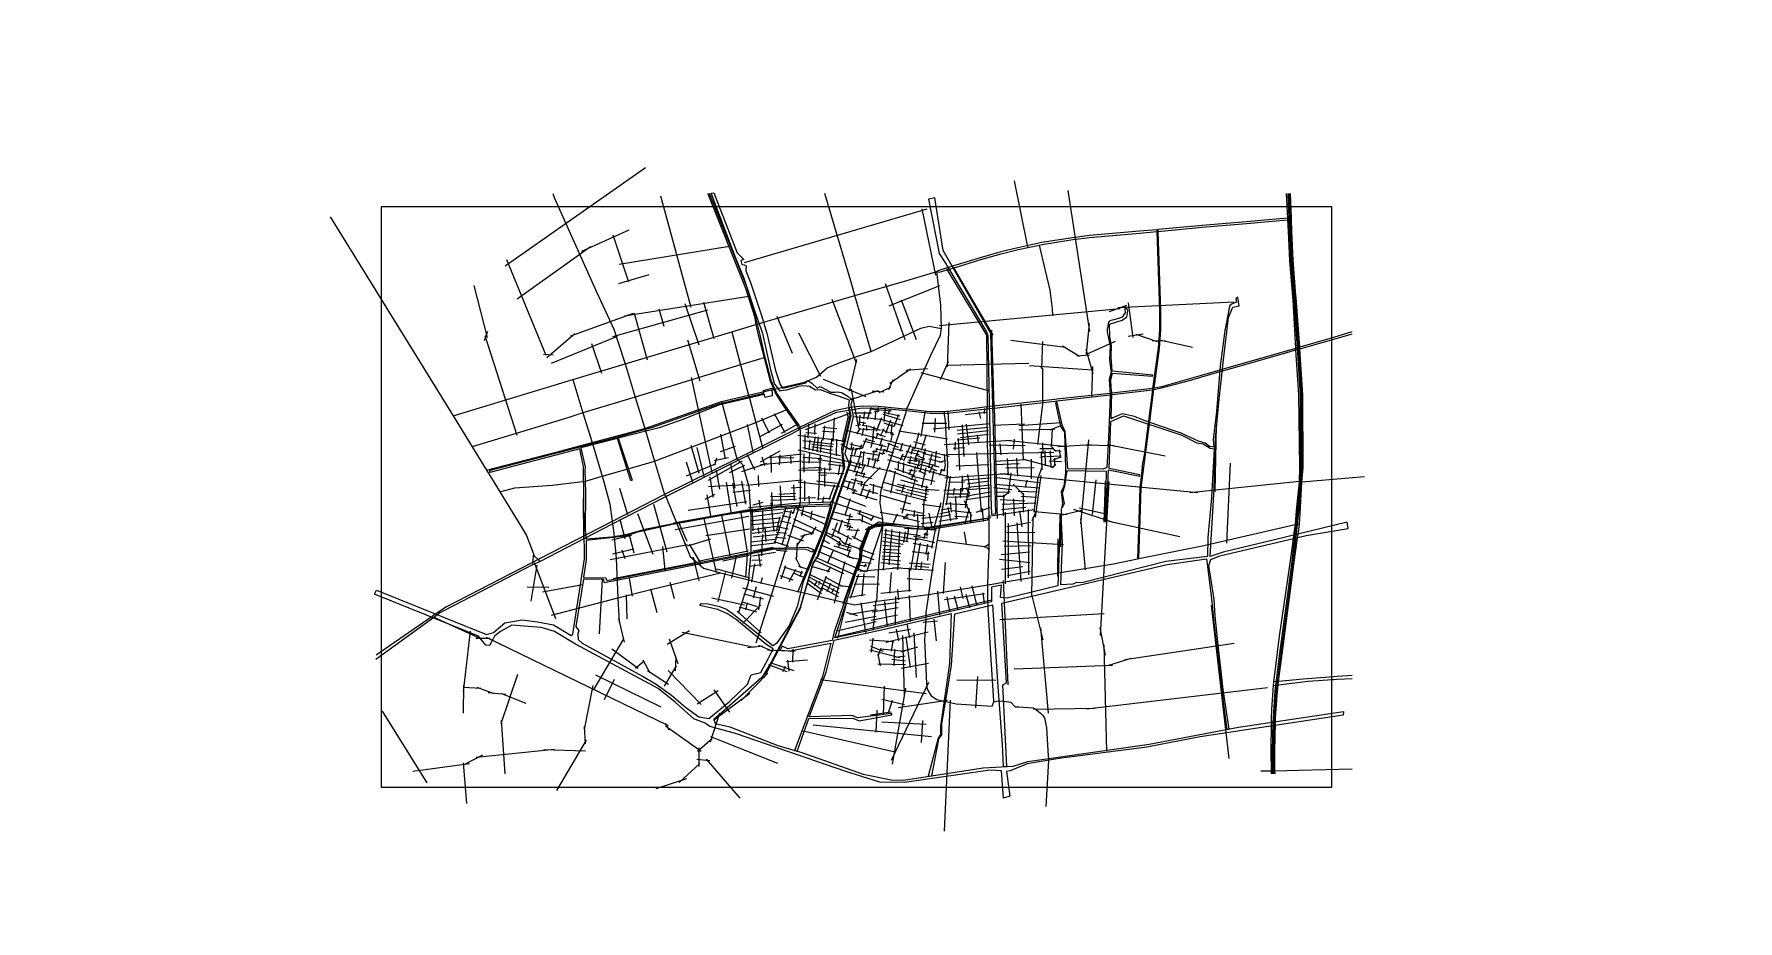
# Model space of a CAD drawing. Header units: metres. Extents: x 5481 to 18472, y -728 to 6037.
import ezdxf

# ---------------------------------------------------------------- set-up
doc = ezdxf.new("R2010")
doc.units = ezdxf.units.M
doc.header["$MEASUREMENT"] = 0
for name, color, linetype in [('图框', 6, 'Continuous'), ('水网', 141, 'Continuous'), ('路网', 2, 'Continuous')]:
    doc.layers.add(name, color=color, linetype=linetype)

msp = doc.modelspace()

# ---------------------------------------------------------------- linework, layer by layer
at = {"layer": '图框'}
msp.add_lwpolyline([(8126, 4720), (8126, 293), (15377, 293), (15377, 4720), (8126, 4720)], dxfattribs=at)
at = {"layer": '水网'}
for points in [[(10664, 4825), (10765, 4565), (10842, 4368), (10893, 4318), (10870, 4309), (10878, 4280), (10894, 4277), (10909, 4268), (10907, 4232), (10942, 4142), (11026, 3891), (11069, 3755), (11135, 3470), (11169, 3363), (11191, 3336), (11366, 3378), (11381, 3394), (11410, 3373), (11452, 3337), (11475, 3348), (11557, 3305), (11588, 3305), (11607, 3309), (11636, 3303), (11685, 3274), (11696, 3265), (11715, 3255), (11719, 3250), (11709, 3210), (11727, 3121), (11662, 2835), (11696, 2762), (11451, 2049), (11415, 1993), (11321, 1664), (11097, 1242), (11029, 1130), (10663, 808), (10674, 778), (10785, 753), (11152, 609), (11335, 557), (11802, 392), (12016, 348), (12109, 346), (12716, 441), (12947, 452), (13058, 488), (13982, 620), (14664, 750), (15464, 869), (15461, 842), (14373, 676), (13964, 598), (13296, 510), (13054, 470), (12923, 417), (12895, 412), (12921, 223), (12872, 209), (12856, 417), (12771, 422), (12118, 328), (11930, 331), (11671, 413), (10829, 701), (10634, 754), (10597, 780), (10512, 814), (10368, 942), (10240, 1044), (9608, 1382), (9448, 1479), (9348, 1510), (9123, 1529), (9038, 1481), (8990, 1443), (8980, 1424), (8954, 1374), (8926, 1375), (8869, 1443), (8076, 1764), (8091, 1795), (8929, 1456), (8984, 1473), (9070, 1546), (9203, 1570), (9318, 1554), (9441, 1530), (9577, 1449), (9588, 1459), (9678, 2035), (9670, 2735), (9642, 2873), (8956, 2692), (8957, 2711), (9879, 2950), (10199, 3039), (10709, 3220), (11046, 3299), (11042, 3317), (11106, 3337), (11109, 3277), (11055, 3266), (11048, 3287), (10700, 3206), (10426, 3096), (10248, 3034), (9934, 2955), (10042, 2635), (10031, 2629), (9929, 2952), (9649, 2881), (9682, 2734), (9679, 2707), (9684, 2540), (9683, 2255), (9690, 2186), (9887, 2201), (10005, 2222), (10151, 2264), (10418, 2317), (10787, 2384), (11155, 2436), (11551, 2453), (11541, 2437), (11148, 2425), (10752, 2369), (10335, 2294), (10074, 2235), (9988, 2207), (9690, 2175), (9689, 2030), (9670, 1891), (9841, 1889), (9845, 1874), (9850, 1869), (11114, 2115), (11376, 2123), (11423, 2106), (11427, 2102), (11412, 2084), (11382, 2101), (11362, 2105), (11125, 2107), (10337, 1951), (9829, 1850), (9822, 1876), (9671, 1880), (9611, 1519), (9634, 1485), (9626, 1463), (9628, 1419), (9659, 1390), (10120, 1138), (10224, 1079), (10340, 995), (10447, 902), (10550, 828), (10625, 816), (10781, 943), (10921, 1078), (10948, 1149), (11021, 1167), (11081, 1277), (11115, 1347), (11059, 1384), (10837, 1570), (10769, 1614), (10694, 1647), (10558, 1678), (10566, 1694), (10621, 1692), (10707, 1670), (10759, 1651), (10803, 1620), (11113, 1373), (11150, 1396), (11239, 1520), (11303, 1679), (11348, 1861), (11440, 2079), (11523, 2288), (11563, 2431), (11578, 2491), (11662, 2733), (11646, 2853), (11710, 3126), (11694, 3206), (11698, 3245), (11623, 3273), (11555, 3292), (11477, 3324), (11439, 3322), (11393, 3349), (11342, 3353), (11310, 3349), (11217, 3322), (11175, 3316), (11170, 3314), (11127, 3371), (11100, 3467), (11038, 3752), (10990, 3888), (10895, 4172), (10827, 4340), (10643, 4823), (10664, 4825)], [(12300, 4778), (12381, 4363), (12424, 4297), (12742, 3767), (12754, 3737), (12770, 2854), (12776, 2509), (12781, 2374), (12813, 2381), (12776, 3754), (12413, 4385), (12348, 4788), (12300, 4779)], [(12782, 1817), (12782, 1707), (11865, 1490), (11585, 1432), (11782, 2035), (11790, 2102), (11847, 2266), (11907, 2292), (11994, 2292), (12108, 2279), (12211, 2266), (12331, 2262), (12754, 2332), (12752, 2342), (12333, 2270), (12078, 2290), (11954, 2298), (11913, 2298), (11859, 2276), (11837, 2265), (11784, 2116), (11777, 2084), (11773, 2019), (11690, 1795), (11659, 1708), (11582, 1477), (11567, 1410), (11227, 1348), (11184, 1368), (11169, 1338), (11243, 1333), (11556, 1391), (11493, 1136), (11278, 573), (11278, 573), (11298, 567), (11389, 816), (11723, 819), (11771, 799), (12020, 843), (12020, 855), (11758, 820), (11719, 838), (11391, 828), (11519, 1170), (11580, 1413), (11988, 1502), (12474, 1618), (12460, 1236), (12393, 758), (12393, 694), (12373, 667), (12299, 375), (12327, 380), (12365, 576), (12380, 661), (12402, 691), (12402, 775), (12439, 999), (12477, 1222), (12500, 1614), (12789, 1682), (12830, 1057), (12861, 619), (12869, 449), (12897, 450), (12868, 1072), (12894, 1088), (12859, 1695), (14120, 1992), (14421, 2034), (14458, 1732), (14479, 1526), (14547, 944), (14576, 733), (14594, 736), (14546, 1037), (14507, 1401), (14486, 1598), (14478, 1724), (14439, 1983), (14453, 2028), (14521, 2057), (15181, 2213), (15500, 2265), (15493, 2315), (14938, 2179), (14548, 2086), (14448, 2052), (14478, 2568), (14488, 2952), (14513, 3227), (14549, 3551), (14587, 3874), (14622, 3953), (14670, 3964), (14660, 4029), (14644, 4018), (14648, 3992), (14615, 3980), (14596, 3965), (14590, 3932), (14561, 3775), (14525, 3503), (14496, 3158), (14472, 2944), (14476, 2885), (14443, 2891), (14409, 2917), (14359, 2932), (14226, 2992), (14158, 3016), (13945, 3090), (13871, 3120), (13802, 3134), (13776, 3141), (13707, 3109), (13694, 3101), (13699, 3304), (13692, 3339), (13691, 3402), (13700, 3441), (13703, 3450), (14007, 3427), (14010, 3435), (13702, 3465), (13693, 3576), (13695, 3662), (13683, 3727), (13681, 3825), (13778, 3856), (13813, 3881), (13821, 3926), (13811, 3948), (13797, 3940), (13799, 3910), (13790, 3898), (13776, 3877), (13757, 3870), (13714, 3858), (13683, 3849), (13673, 3839), (13668, 3809), (13664, 3789), (13663, 3767), (13686, 3657), (13680, 3550), (13692, 3458), (13677, 3401), (13686, 3287), (13681, 3144), (13671, 2906), (13661, 2730), (13633, 2717), (13364, 2721), (13342, 3008), (13321, 3047), (13280, 3234), (13268, 3222), (13307, 3043), (13338, 3000), (13344, 2722), (13344, 2693), (13332, 2587), (13312, 2549), (13321, 2457), (13314, 2417), (13326, 2436), (13337, 2457), (13322, 2535), (13340, 2590), (13359, 2707), (13655, 2703), (13647, 2322), (13656, 2316), (13674, 2713), (13913, 2664), (13913, 2676), (13678, 2723), (13690, 3083), (13787, 3124), (14233, 2977), (14346, 2920), (14396, 2912), (14449, 2878), (14478, 2874), (14458, 2503), (14430, 2197), (14427, 2052), (14111, 2014), (13480, 1854), (13425, 1852), (13400, 1840), (13309, 1837), (13323, 2153), (13312, 2376), (13301, 2370), (13297, 2107), (13286, 1829), (12901, 1735), (12850, 1740), (12856, 1833), (12782, 1817)]]:
    msp.add_lwpolyline(points, dxfattribs=at)
at = {"layer": '路网'}
for p, q in [((9072, 4270), (10143, 5020)), ((13059, 4414), (12957, 4918)), ((13530, 3768), (13366, 4843)), ((10490, 3952), (10260, 4801)), ((10897, 4294), (12290, 4705)), ((12250, 4705), (12354, 4198)), ((14806, 4613), (14784, 4611)), ((14785, 4597), (14809, 4599)), ((9163, 4018), (9723, 4418)), ((9658, 4380), (10019, 4544)), ((9893, 4506), (10012, 4146)), ((9941, 4281), (10784, 4419)), ((9385, 3584), (9085, 4316)), ((9939, 4134), (10170, 4203)), ((12753, 3728), (12440, 4246)), ((12489, 4258), (12791, 3740)), ((8938, 3722), (8837, 4120)), ((9983, 3887), (10930, 4037)), ((11969, 4134), (12119, 3707)), ((12000, 3963), (12388, 4118)), ((15077, 4034), (15078, 4010)), ((15103, 4026), (15102, 4044)), ((9574, 3736), (10050, 3907)), ((9894, 3730), (10619, 3934)), ((10055, 3908), (10156, 3552)), ((10243, 3941), (10282, 3810)), ((10553, 3664), (10446, 3979)), ((10584, 3993), (10664, 3714)), ((11752, 3528), (11567, 4012)), ((12092, 4009), (12207, 3708)), ((12382, 3815), (13761, 3944)), ((13681, 3922), (13812, 3970)), ((13743, 3952), (14628, 3995)), ((13822, 3986), (13858, 3722)), ((14058, 4004), (14059, 3983)), ((14069, 3986), (14069, 4005)), ((8914, 3700), (8940, 3771)), ((11012, 3829), (11043, 3839)), ((11145, 3886), (11260, 3602)), ((12445, 3500), (12458, 3836)), ((12780, 3778), (12798, 3193)), ((13525, 3830), (13503, 3598)), ((14062, 3819), (14063, 3803)), ((14073, 3802), (14073, 3818)), ((9165, 2976), (8920, 3736)), ((9390, 3571), (9603, 3752)), ((9425, 3526), (9929, 3733)), ((9730, 3678), (9808, 3450)), ((10463, 3704), (10557, 3392)), ((11308, 3758), (11478, 3427)), ((12751, 3188), (12746, 3756)), ((12928, 3702), (13346, 3648)), ((13169, 3692), (13162, 3488)), ((13323, 3658), (13451, 3580)), ((13506, 3596), (13727, 3694)), ((13824, 3733), (13937, 3751)), ((13882, 3749), (14043, 3691)), ((14007, 3696), (14108, 3699)), ((14075, 3702), (14313, 3648)), ((9439, 3589), (9366, 3593)), ((11698, 3313), (11753, 3554)), ((12391, 3402), (12454, 3540)), ((12443, 3511), (13065, 3527)), ((13071, 3508), (13548, 3476)), ((13431, 3583), (13528, 3590)), ((13499, 3633), (13554, 3449)), ((10491, 3418), (10649, 2693)), ((11497, 3404), (11823, 3272)), ((11997, 3325), (12032, 3402)), ((12006, 3373), (12164, 3484)), ((12131, 3474), (12294, 3487)), ((12242, 3456), (12765, 3315)), ((13156, 3499), (13173, 3476)), ((13169, 3487), (13169, 3232)), ((13552, 3501), (13543, 3272)), ((14521, 3462), (14535, 3466)), ((14537, 3478), (14522, 3473)), ((10932, 3272), (10935, 3259)), ((11149, 3334), (11179, 3341)), ((11705, 3249), (11919, 3318)), ((11711, 3328), (11766, 3031)), ((11870, 3316), (11959, 3308)), ((11924, 3302), (12013, 3344)), ((13263, 3250), (12797, 3199)), ((13278, 3252), (13263, 3250)), ((13683, 3296), (13278, 3252)), ((13280, 3240), (13685, 3285)), ((13699, 3298), (13683, 3296)), ((13685, 3285), (13700, 3287)), ((10727, 3217), (10730, 3206)), ((11124, 3144), (11206, 2998)), ((11362, 3021), (11695, 3142)), ((11689, 3126), (11643, 2926)), ((11678, 3152), (11687, 3107)), ((11722, 3190), (11700, 3187)), ((11704, 3171), (11725, 3174)), ((11730, 3148), (11866, 3148)), ((11737, 3121), (11936, 3100)), ((11775, 3050), (11780, 3129)), ((11807, 3102), (11816, 3156)), ((11836, 3099), (11865, 3190)), ((11854, 3178), (12019, 3164)), ((11886, 3156), (11924, 3162)), ((11895, 3095), (11901, 3170)), ((11913, 3153), (11920, 3189)), ((11953, 3137), (12084, 3096)), ((11958, 3154), (12083, 3125)), ((11971, 3187), (11960, 3083)), ((12003, 3170), (11993, 3134)), ((12039, 3044), (12074, 3134)), ((12273, 3156), (12243, 2967)), ((12458, 3019), (12451, 3157)), ((12580, 3134), (12739, 3152)), ((12684, 3155), (12697, 3105)), ((12728, 3182), (12725, 3142)), ((12797, 3199), (12761, 3195)), ((12762, 3180), (12800, 3184)), ((12800, 3184), (13264, 3238)), ((12800, 3193), (12825, 2343)), ((13004, 3215), (13023, 2786)), ((13133, 2906), (13176, 3234)), ((13264, 3238), (13280, 3240)), ((10142, 3014), (10146, 3001)), ((10918, 3058), (10961, 2849)), ((11017, 2967), (11188, 3062)), ((11027, 3110), (11085, 2995)), ((11179, 2994), (11301, 3062)), ((11364, 2999), (11447, 2992)), ((11383, 2955), (11388, 3061)), ((11435, 3063), (11432, 2983)), ((11492, 3009), (11585, 3002)), ((11496, 3038), (11601, 3028)), ((11498, 2940), (11511, 3048)), ((11574, 2932), (11583, 3111)), ((11662, 3019), (12458, 2818)), ((11746, 3052), (11784, 3058)), ((11755, 2988), (11781, 3032)), ((11770, 3079), (11822, 3070)), ((11770, 3026), (11896, 3019)), ((11806, 3030), (11792, 2973)), ((11795, 3054), (11833, 3048)), ((11806, 3078), (11803, 3048)), ((11827, 3055), (11827, 3014)), ((11839, 3049), (11931, 3015)), ((11875, 2953), (11886, 3043)), ((11914, 2992), (11900, 2949)), ((11902, 2989), (11969, 2967)), ((11905, 3009), (11945, 3113)), ((11926, 3102), (12105, 3050)), ((11961, 3026), (11931, 2971)), ((11941, 3021), (11996, 2997)), ((11959, 3072), (12032, 3045)), ((11974, 2994), (12013, 3094)), ((12004, 3001), (12037, 2983)), ((12022, 3064), (12012, 2982)), ((12012, 2923), (12028, 2997)), ((12073, 3010), (12446, 2949)), ((12195, 2873), (12228, 2999)), ((12253, 3070), (12439, 3068)), ((12335, 3027), (12763, 3066)), ((12350, 3105), (12346, 3001)), ((12520, 3016), (12755, 3038)), ((12521, 2988), (12759, 3013)), ((12556, 3056), (12570, 2815)), ((12587, 3062), (12606, 2904)), ((12792, 3053), (13032, 3065)), ((12988, 3050), (13312, 3074)), ((12991, 3018), (13261, 3023)), ((13229, 3017), (13316, 3055)), ((13244, 3027), (13237, 2887)), ((13977, 3084), (13975, 3068)), ((13985, 3064), (13987, 3081)), ((14485, 2546), (14496, 3057)), ((10487, 2900), (10548, 2687)), ((10533, 2883), (10588, 2661)), ((10714, 2984), (10749, 2797)), ((10715, 2854), (10829, 2894)), ((11305, 2977), (11673, 2931)), ((11306, 2866), (12037, 2699)), ((11341, 2884), (11630, 2823)), ((11343, 2938), (11576, 2909)), ((11358, 2983), (11358, 2867)), ((11396, 2941), (11389, 2864)), ((11410, 2909), (11570, 2890)), ((11410, 2892), (11568, 2863)), ((11419, 2857), (11438, 2966)), ((11459, 2966), (11450, 2850)), ((11476, 2846), (11487, 2942)), ((11550, 2834), (11566, 2954)), ((11598, 2819), (11602, 2947)), ((11633, 2911), (11700, 2872)), ((11683, 2879), (11760, 2868)), ((11701, 2911), (11805, 2887)), ((11701, 2768), (11729, 2886)), ((11710, 2864), (11718, 2921)), ((11736, 2826), (11753, 2881)), ((11745, 2877), (11791, 2878)), ((11774, 2868), (11792, 2906)), ((11795, 2877), (11831, 2957)), ((11801, 2935), (11978, 2891)), ((11819, 2946), (11892, 2930)), ((11864, 2884), (11884, 2971)), ((11884, 2861), (11874, 2785)), ((11907, 2878), (11896, 2849)), ((11898, 2874), (11948, 2864)), ((11946, 2957), (11928, 2893)), ((11948, 2906), (11931, 2860)), ((11946, 2830), (11970, 2873)), ((11949, 2867), (12034, 2844)), ((11980, 2848), (12003, 2920)), ((11987, 2916), (12070, 2885)), ((12028, 2879), (12105, 2860)), ((12103, 2917), (12082, 2853)), ((12162, 2905), (12111, 2779)), ((12184, 2880), (12166, 2830)), ((12171, 2869), (12280, 2842)), ((12185, 2928), (12275, 2903)), ((12203, 2813), (12227, 2866)), ((12275, 2876), (12234, 2695)), ((12246, 2862), (12284, 2982)), ((12419, 2907), (12930, 2939)), ((12488, 2878), (12575, 2883)), ((12504, 2925), (12500, 2863)), ((12519, 2941), (12693, 2957)), ((12526, 2955), (12536, 2710)), ((12545, 2961), (12757, 2984)), ((12672, 2980), (12680, 2918)), ((12763, 2903), (13038, 2899)), ((12854, 2827), (12847, 2911)), ((12889, 2940), (13354, 2891)), ((12953, 2947), (12947, 2871)), ((13150, 2877), (13257, 2876)), ((13170, 2920), (13172, 2835)), ((13234, 2895), (13275, 2852)), ((13256, 2864), (13312, 2855)), ((13290, 2891), (13542, 2906)), ((13298, 2866), (13307, 2805)), ((13461, 2300), (13522, 2941)), ((13480, 2904), (13717, 2898)), ((13665, 2906), (14106, 2819)), ((10452, 2774), (10502, 2619)), ((10455, 2667), (10676, 2759)), ((10622, 2633), (10881, 2783)), ((10665, 2785), (10776, 2807)), ((10685, 2803), (10668, 2746)), ((10782, 2693), (10899, 2748)), ((10790, 2762), (10824, 2572)), ((10877, 2700), (11071, 2764)), ((10919, 2830), (10974, 2714)), ((11019, 2775), (11170, 2857)), ((11019, 2755), (11336, 2781)), ((11030, 2812), (11051, 2746)), ((11089, 2807), (11336, 2836)), ((11098, 2826), (11102, 2694)), ((11156, 2805), (11273, 2808)), ((11167, 2828), (11162, 2751)), ((11248, 2817), (11252, 2762)), ((11335, 2725), (11483, 2733)), ((11338, 2775), (11482, 2772)), ((11343, 2810), (11486, 2800)), ((11351, 2834), (11351, 2695)), ((11392, 2840), (11389, 2764)), ((11711, 2784), (11457, 2050)), ((11460, 2793), (11655, 2765)), ((11461, 2481), (11476, 2825)), ((11535, 2759), (11662, 2740)), ((11547, 2707), (11557, 2843)), ((11624, 2755), (11612, 2676)), ((11695, 2755), (11793, 2728)), ((11703, 2824), (11792, 2812)), ((11752, 2754), (11730, 2692)), ((11759, 2754), (11789, 2855)), ((11768, 2724), (11779, 2768)), ((11779, 2850), (11928, 2826)), ((11814, 2754), (11784, 2677)), ((11798, 2742), (11809, 2854)), ((11810, 2608), (11932, 2730)), ((11832, 2803), (11924, 2784)), ((11848, 2804), (11835, 2738)), ((11873, 2854), (11912, 2852)), ((11900, 2799), (11879, 2722)), ((11912, 2776), (11932, 2850)), ((11921, 2839), (11967, 2837)), ((11987, 2792), (12454, 2663)), ((11994, 2829), (12105, 2794)), ((12072, 2779), (12067, 2709)), ((12088, 2788), (12107, 2834)), ((12093, 2821), (12268, 2789)), ((12111, 2768), (12106, 2689)), ((12131, 2856), (12229, 2830)), ((12137, 2774), (12235, 2745)), ((12149, 2790), (12212, 2780)), ((12166, 2818), (12152, 2760)), ((12199, 2740), (12190, 2701)), ((12205, 2810), (12194, 2775)), ((12194, 2797), (12236, 2774)), ((12203, 2827), (12269, 2798)), ((12214, 2721), (12235, 2788)), ((12234, 2756), (12318, 2733)), ((12244, 2777), (12380, 2737)), ((12280, 2729), (12246, 2577)), ((12257, 2840), (12392, 2806)), ((12303, 2796), (12406, 2772)), ((12304, 2729), (12329, 2837)), ((12308, 2690), (12339, 2756)), ((12316, 2729), (12362, 2707)), ((12349, 2738), (12361, 2856)), ((12385, 2772), (12433, 2786)), ((12428, 2751), (12418, 2703)), ((12419, 2833), (12427, 2741)), ((12435, 2831), (13257, 2848)), ((12511, 2743), (12764, 2753)), ((12666, 2846), (12702, 2390)), ((12802, 2779), (13046, 2792)), ((12806, 2753), (12994, 2761)), ((12890, 2728), (13106, 2730)), ((12901, 2800), (12909, 2672)), ((12972, 2801), (12978, 2664)), ((13026, 2794), (13257, 2734)), ((13082, 2794), (13084, 2644)), ((13168, 2739), (13130, 2635)), ((13149, 2810), (13195, 2820)), ((13160, 2854), (13165, 2712)), ((13187, 2857), (13189, 2743)), ((13201, 2815), (13312, 2821)), ((13221, 2781), (13314, 2777)), ((13228, 2857), (13234, 2731)), ((13242, 2731), (13271, 2755)), ((13254, 2790), (13309, 2812)), ((13263, 2745), (13263, 2801)), ((14575, 2153), (14604, 2764)), ((10622, 2587), (10897, 2602)), ((10632, 2660), (10655, 2504)), ((10681, 2710), (10707, 2565)), ((10798, 2374), (10761, 2619)), ((10805, 2611), (10838, 2433)), ((10907, 2451), (10877, 2627)), ((10911, 2596), (11338, 2637)), ((11008, 2585), (11003, 2671)), ((11307, 2622), (11622, 2585)), ((11310, 2710), (11488, 2713)), ((11355, 2629), (11354, 2477)), ((11447, 2629), (11606, 2611)), ((11458, 2692), (11654, 2685)), ((11461, 2722), (11561, 2718)), ((11463, 2672), (11523, 2674)), ((11508, 2728), (11507, 2585)), ((11544, 2487), (11587, 2602)), ((11647, 2635), (11732, 2611)), ((11678, 2718), (11818, 2680)), ((11682, 2563), (11702, 2630)), ((11712, 2643), (11798, 2618)), ((11720, 2556), (11748, 2651)), ((11759, 2706), (11743, 2661)), ((11744, 2677), (11872, 2647)), ((11758, 2611), (11839, 2593)), ((11782, 2516), (11817, 2620)), ((11790, 2627), (11787, 2589)), ((11811, 2691), (11801, 2654)), ((11851, 2604), (11952, 2577)), ((11878, 2530), (11884, 2603)), ((11949, 2621), (12122, 2571)), ((11997, 2711), (12216, 2627)), ((12047, 2703), (12010, 2534)), ((12042, 2723), (12195, 2669)), ((12064, 2603), (12303, 2551)), ((12088, 2636), (12296, 2578)), ((12112, 2602), (12096, 2538)), ((12170, 2719), (12150, 2674)), ((12150, 2712), (12212, 2702)), ((12166, 2668), (12349, 2626)), ((12169, 2516), (12201, 2647)), ((12171, 2638), (12195, 2698)), ((12225, 2707), (12281, 2681)), ((12322, 2598), (12343, 2707)), ((12402, 2717), (12385, 2670)), ((12392, 2710), (12427, 2710)), ((12425, 2652), (12904, 2684)), ((12437, 2445), (12468, 2665)), ((12452, 2620), (12575, 2622)), ((12552, 2633), (12767, 2652)), ((12560, 2547), (12560, 2667)), ((12598, 2678), (12612, 2574)), ((12599, 2607), (12763, 2628)), ((12801, 2658), (13143, 2616)), ((12809, 2603), (13141, 2577)), ((12846, 2685), (14353, 2540)), ((12928, 2690), (12908, 2529)), ((12946, 2603), (13029, 2521)), ((13039, 2578), (13052, 2634)), ((13135, 2655), (13104, 2390)), ((13158, 2669), (13113, 2351)), ((13577, 2637), (13548, 2372)), ((13613, 1449), (13677, 2625)), ((13640, 2313), (13651, 2623)), ((14294, 2541), (15129, 2626)), ((9672, 2190), (9670, 2495)), ((10009, 2371), (9947, 2571)), ((10597, 2489), (10675, 2527)), ((10644, 2349), (10613, 2522)), ((10809, 2543), (10944, 2559)), ((11020, 2423), (11009, 2481)), ((11095, 2512), (11284, 2510)), ((11098, 2481), (11293, 2489)), ((11112, 2436), (11106, 2539)), ((11158, 2528), (11288, 2536)), ((11178, 2436), (11172, 2590)), ((11253, 2577), (11333, 2581)), ((11278, 2480), (11273, 2598)), ((11313, 2497), (11439, 2503)), ((11394, 2456), (11391, 2511)), ((11453, 2493), (11556, 2496)), ((11496, 2462), (11503, 2508)), ((11553, 2472), (11550, 2408)), ((11608, 2517), (11821, 2436)), ((11633, 2595), (11753, 2550)), ((11704, 2491), (11662, 2366)), ((11717, 2542), (11907, 2483)), ((11738, 2562), (11724, 2528)), ((11790, 2569), (11911, 2532)), ((11825, 2493), (11855, 2565)), ((11928, 2522), (12163, 2453)), ((11957, 2562), (12286, 2480)), ((12051, 2564), (12290, 2501)), ((12136, 2524), (12097, 2380)), ((12139, 2562), (12298, 2527)), ((12260, 2272), (12268, 2489)), ((12285, 2591), (12272, 2477)), ((12275, 2566), (12381, 2557)), ((12418, 2559), (12568, 2563)), ((12438, 2531), (12614, 2529)), ((12439, 2504), (12612, 2509)), ((12497, 2572), (12489, 2521)), ((12506, 2513), (12511, 2336)), ((12541, 2570), (12598, 2574)), ((12545, 2565), (12542, 2499)), ((12630, 2358), (12574, 2476)), ((12583, 2424), (12609, 2573)), ((12584, 2487), (12778, 2514)), ((12615, 2535), (12588, 2577)), ((12591, 2516), (12776, 2544)), ((12600, 2582), (12774, 2598)), ((12601, 2563), (12769, 2576)), ((12799, 2578), (12935, 2563)), ((12805, 2545), (12924, 2543)), ((12811, 2512), (12883, 2512)), ((12846, 2488), (13036, 2476)), ((12866, 2507), (12918, 2549)), ((12873, 2522), (12871, 2363)), ((12955, 2363), (12950, 2493)), ((12983, 2551), (13132, 2544)), ((13006, 2512), (13123, 2504)), ((13021, 2536), (13023, 2391)), ((10082, 2380), (10198, 2069)), ((10309, 2084), (10207, 2448)), ((10355, 2310), (10961, 2415)), ((10370, 2257), (10931, 2360)), ((10916, 2468), (10468, 2402)), ((10685, 1929), (10589, 2342)), ((10721, 2366), (10788, 2050)), ((10869, 2388), (10919, 2086)), ((10929, 2425), (11341, 2464)), ((10950, 2392), (11336, 2428)), ((10951, 2327), (11172, 2348)), ((10952, 2357), (11189, 2387)), ((10957, 2401), (10960, 2249)), ((10964, 2445), (11041, 2467)), ((11035, 2404), (11036, 2247)), ((11097, 2462), (11122, 2242)), ((11212, 2424), (11126, 2154)), ((11167, 2354), (11138, 2246)), ((11253, 2402), (11183, 2138)), ((11184, 2364), (11251, 2350)), ((11196, 2400), (11276, 2388)), ((11289, 2435), (11263, 2376)), ((11272, 2340), (11493, 2234)), ((11294, 2415), (11510, 2348)), ((11325, 2385), (11522, 2294)), ((11348, 2432), (11332, 2363)), ((11402, 2332), (11414, 2400)), ((11555, 2445), (11492, 2230)), ((11551, 2348), (11704, 2302)), ((11568, 2396), (11720, 2355)), ((11574, 2464), (11599, 2456)), ((11599, 2456), (11951, 2337)), ((11704, 2378), (11680, 2273)), ((11758, 2384), (11868, 2331)), ((11780, 2405), (11771, 2369)), ((11798, 2370), (11792, 2314)), ((11861, 2327), (11885, 2363)), ((11933, 2389), (12146, 2352)), ((12026, 2292), (12063, 2378)), ((12085, 2418), (12256, 2382)), ((12108, 2349), (12232, 2320)), ((12113, 2337), (12147, 2377)), ((12127, 2373), (12275, 2364)), ((12190, 2402), (12188, 2355)), ((12215, 2374), (12222, 2269)), ((12249, 2345), (12377, 2357)), ((12252, 2451), (12398, 2431)), ((12268, 2271), (12776, 2349)), ((12304, 2383), (12325, 2270)), ((12347, 2278), (12396, 2465)), ((12379, 2321), (12525, 2345)), ((12383, 2355), (12470, 2373)), ((12386, 2379), (12463, 2394)), ((12397, 2407), (12477, 2424)), ((12428, 2456), (12597, 2449)), ((12449, 2427), (12467, 2324)), ((12466, 2466), (12473, 2391)), ((12482, 2403), (12612, 2388)), ((12500, 2360), (12605, 2354)), ((12581, 2307), (12613, 2420)), ((12623, 2313), (12623, 2390)), ((12665, 2390), (12771, 2426)), ((12710, 2417), (12718, 2320)), ((12752, 2359), (13109, 2410)), ((12762, 2333), (12762, 2342)), ((12856, 2410), (13042, 2429)), ((12861, 2451), (13119, 2462)), ((12885, 2391), (12886, 1844)), ((12995, 2400), (13013, 2278)), ((13065, 1912), (13062, 2411)), ((13095, 2352), (13086, 1749)), ((13125, 2406), (13089, 2324)), ((13112, 2396), (13359, 2373)), ((13311, 2412), (13306, 2125)), ((13322, 2369), (13467, 2406)), ((13405, 2412), (13705, 2313)), ((13448, 2424), (13665, 2376)), ((13497, 1949), (13462, 2341)), ((9886, 2179), (10035, 2214)), ((9946, 2337), (9984, 2188)), ((10018, 2217), (10053, 2080)), ((10397, 2308), (10459, 2169)), ((10603, 2211), (10935, 2263)), ((10954, 2296), (11165, 2315)), ((10956, 2230), (11168, 2257)), ((10957, 2257), (11163, 2285)), ((10964, 2202), (11162, 2223)), ((11002, 2270), (11003, 2227)), ((11035, 2219), (11027, 2057)), ((11052, 2277), (11060, 2167)), ((11142, 2237), (11218, 2229)), ((11155, 2277), (11230, 2264)), ((11172, 2325), (11251, 2307)), ((11226, 2215), (11347, 2171)), ((11261, 2292), (11420, 2227)), ((11358, 2222), (11293, 2133)), ((11510, 2283), (11301, 1777)), ((11327, 2208), (11427, 2234)), ((11442, 2278), (11403, 2217)), ((11510, 2225), (11632, 2151)), ((11514, 2237), (11633, 2188)), ((11565, 2264), (11713, 2185)), ((11566, 2203), (11607, 2312)), ((11642, 2329), (11608, 2224)), ((11657, 2293), (11720, 2272)), ((11668, 2141), (11691, 2215)), ((11677, 2338), (11785, 2332)), ((11677, 2259), (11775, 2250)), ((11704, 2289), (11690, 2250)), ((11761, 2263), (11731, 2184)), ((11767, 2336), (11884, 2286)), ((11844, 2281), (11773, 2100)), ((11789, 2088), (11855, 2269)), ((11820, 2258), (11928, 2319)), ((11830, 1934), (11955, 2302)), ((11843, 2254), (11903, 2287)), ((11874, 2275), (11965, 2289)), ((11913, 2317), (12310, 2271)), ((11951, 2296), (11951, 2308)), ((11975, 2263), (11954, 1947)), ((11963, 2226), (12224, 2178)), ((11964, 2254), (12237, 2211)), ((12022, 2258), (11999, 1989)), ((12080, 2243), (12064, 1950)), ((12123, 2240), (12109, 2159)), ((12118, 2268), (12361, 2256)), ((12149, 2270), (12132, 2163)), ((12165, 1944), (12224, 2295)), ((12244, 2303), (12335, 2314)), ((12277, 2232), (12264, 2187)), ((12265, 2223), (12297, 2223)), ((12290, 2267), (12287, 2207)), ((12355, 2268), (12324, 2115)), ((12387, 2285), (12385, 2275)), ((12589, 2145), (12574, 2240)), ((12896, 2238), (13112, 2235)), ((12898, 2280), (13079, 2314)), ((12909, 2304), (12909, 1890)), ((13008, 1862), (12976, 2310)), ((13675, 2321), (14218, 2205)), ((15086, 2232), (15080, 2186)), ((15115, 2193), (15121, 2236)), ((9873, 2030), (10463, 2143)), ((9892, 2073), (10054, 2111)), ((9963, 2103), (9984, 2036)), ((10273, 2128), (10291, 1947)), ((10466, 2133), (10642, 2186)), ((10476, 2147), (10568, 1993)), ((10541, 2016), (10926, 2096)), ((10948, 2165), (11128, 2183)), ((10954, 2135), (11133, 2157)), ((10959, 2056), (11134, 2084)), ((10960, 2095), (11116, 2123)), ((11121, 2166), (11232, 2131)), ((11131, 2200), (11212, 2193)), ((11141, 2099), (11223, 2092)), ((11299, 2156), (11291, 2024)), ((11459, 2092), (11818, 1934)), ((11478, 2140), (11731, 2037)), ((11491, 2182), (11546, 2152)), ((11531, 2001), (11579, 2105)), ((11579, 2133), (11709, 2092)), ((11598, 2150), (11711, 2117)), ((11608, 2202), (11660, 2147)), ((11622, 2169), (11614, 2123)), ((11640, 2161), (11884, 2071)), ((11700, 2154), (11679, 2096)), ((11701, 2105), (11684, 2044)), ((11716, 2207), (11811, 2156)), ((11779, 2133), (11771, 2021)), ((11791, 2103), (11788, 2023)), ((11943, 2171), (12107, 2146)), ((11949, 2087), (12089, 2074)), ((11953, 2139), (12088, 2128)), ((11954, 2109), (12074, 2104)), ((11956, 2199), (12146, 2166)), ((12175, 2089), (12308, 2074)), ((12184, 2153), (12335, 2126)), ((12188, 2206), (12293, 2195)), ((12198, 2194), (12348, 2159)), ((12238, 2155), (12202, 1949)), ((12292, 2146), (12279, 2066)), ((12298, 2088), (12292, 2022)), ((12855, 2066), (13070, 2087)), ((12866, 2171), (13330, 2143)), ((12877, 2130), (13083, 2135)), ((13287, 2186), (13283, 1901)), ((9313, 1985), (9267, 1710)), ((9294, 2007), (9457, 1579)), ((9895, 1883), (10524, 2007)), ((10507, 2046), (10550, 1866)), ((10685, 1957), (10939, 1889)), ((10732, 2019), (10933, 2061)), ((10802, 1886), (10836, 2054)), ((10919, 2065), (10904, 1892)), ((10932, 1978), (11031, 1991)), ((10974, 1996), (10952, 1856)), ((10953, 2024), (11030, 2027)), ((11003, 2073), (11018, 1976)), ((11209, 1980), (11175, 1880)), ((11197, 1973), (11338, 1928)), ((11238, 1860), (11289, 1956)), ((11287, 2045), (11325, 1967)), ((11309, 1979), (11387, 1953)), ((11316, 1638), (11427, 2014)), ((11406, 1979), (11546, 1938)), ((11416, 1985), (11468, 2074)), ((11428, 2026), (11652, 1923)), ((11439, 2046), (11739, 1911)), ((11530, 1933), (11556, 1974)), ((11583, 1697), (11666, 2013)), ((11777, 2049), (11646, 1688)), ((11695, 2046), (11780, 2032)), ((11764, 1944), (11792, 2050)), ((11767, 1987), (11831, 1980)), ((11768, 2012), (11863, 2002)), ((11778, 1941), (12088, 1968)), ((11784, 2065), (11884, 2029)), ((11813, 1972), (11822, 1997)), ((11937, 2005), (12083, 1992)), ((11946, 2056), (12082, 2051)), ((11947, 2034), (12086, 2019)), ((12029, 1969), (12339, 1948)), ((12154, 2004), (12313, 1993)), ((12156, 1785), (12155, 1966)), ((12194, 1980), (12303, 1970)), ((12241, 1949), (12249, 2012)), ((12415, 1769), (12429, 2007)), ((12841, 2031), (13074, 2006)), ((12856, 1956), (13020, 1975)), ((9241, 1820), (9405, 1817)), ((9358, 1783), (9661, 1838)), ((9813, 1880), (9790, 1461)), ((10044, 1750), (10021, 1883)), ((10329, 1856), (10360, 1731)), ((10749, 1930), (10695, 1707)), ((10986, 1821), (10963, 1733)), ((11023, 1845), (11035, 1891)), ((11167, 1906), (11265, 1874)), ((11268, 1927), (11361, 1890)), ((11334, 1940), (11319, 1896)), ((11373, 1852), (11484, 1769)), ((11381, 1876), (11492, 1795)), ((11387, 1898), (11617, 1775)), ((11395, 1915), (11620, 1807)), ((11447, 1858), (11429, 1827)), ((11453, 1721), (11522, 1902)), ((11469, 1864), (11462, 1834)), ((11509, 1897), (11643, 1825)), ((11553, 1846), (11525, 1783)), ((11626, 1830), (11708, 1821)), ((11705, 1733), (11769, 1917)), ((11927, 1840), (11733, 1838)), ((11748, 1901), (11890, 1897)), ((11794, 1752), (11809, 1923)), ((12006, 1771), (12018, 1930)), ((12139, 1885), (12254, 1876)), ((12542, 1821), (12563, 1731)), ((12631, 1827), (12667, 1683)), ((12772, 1839), (12838, 1850)), ((12838, 1850), (13293, 1927)), ((12871, 1870), (12906, 1074)), ((12902, 1908), (13075, 1941)), ((13293, 1927), (13308, 1929)), ((9995, 1759), (10000, 1577)), ((10181, 1806), (10230, 1625)), ((10648, 1737), (10897, 1682)), ((10879, 1707), (10994, 1670)), ((10882, 1813), (11119, 1750)), ((10892, 1767), (11043, 1730)), ((10907, 1644), (10921, 1699)), ((11019, 1745), (11003, 1646)), ((11327, 1780), (11351, 1774)), ((11483, 1818), (11612, 1747)), ((11565, 1779), (11581, 1810)), ((11599, 1442), (12780, 1721)), ((11678, 1713), (11607, 1430)), ((11699, 1742), (11818, 1761)), ((11785, 1698), (11819, 1473)), ((11898, 1716), (11877, 1489)), ((11879, 1677), (12071, 1703)), ((11937, 1772), (12167, 1796)), ((11965, 1708), (11986, 1517)), ((12050, 1746), (12047, 1532)), ((12075, 1722), (12067, 1800)), ((12152, 1755), (12161, 1556)), ((12368, 1787), (12384, 1604)), ((12423, 1724), (12728, 1770)), ((12440, 1744), (12460, 1635)), ((12497, 1753), (12523, 1647)), ((12584, 1765), (12613, 1660)), ((12715, 1774), (12726, 1694)), ((12755, 1652), (12753, 1722)), ((13084, 1771), (13171, 1417)), ((8537, 1610), (8516, 1595)), ((8523, 1591), (8890, 1423)), ((8528, 1588), (8550, 1605)), ((9937, 1579), (9979, 1398)), ((10841, 1636), (11024, 1469)), ((10857, 1668), (10990, 1629)), ((10885, 1543), (11022, 1684)), ((11047, 1128), (11329, 1669)), ((11664, 1552), (11902, 1598)), ((11675, 1628), (11757, 1603)), ((11700, 1612), (11908, 1648)), ((11862, 1567), (12063, 1607)), ((11871, 1629), (12068, 1662)), ((12260, 1551), (12368, 1562)), ((12280, 1595), (12279, 1576)), ((12340, 1574), (12358, 1408)), ((12845, 1572), (13640, 1616)), ((14592, 511), (14458, 1680)), ((8805, 1483), (8753, 1020)), ((8849, 1430), (8958, 1429)), ((10317, 760), (8930, 1433)), ((10309, 1382), (10477, 1487)), ((10422, 1475), (10970, 1360)), ((11602, 1485), (11902, 1556)), ((11978, 1399), (12297, 1477)), ((11998, 1470), (12164, 1498)), ((12055, 1498), (12072, 1408)), ((12102, 1450), (12115, 999)), ((12164, 1205), (12131, 1440)), ((12135, 1535), (12156, 1432)), ((12189, 1470), (12206, 1129)), ((13154, 1509), (13212, 858)), ((13608, 1510), (13647, 1300)), ((9745, 1032), (9977, 1425)), ((9887, 1347), (10086, 1201)), ((10324, 1424), (10388, 1235)), ((10921, 1359), (11038, 1370)), ((11003, 1375), (11113, 1331)), ((11072, 1340), (11284, 1331)), ((11265, 1345), (11264, 1245)), ((11850, 1417), (12035, 1404)), ((11853, 1340), (12081, 1281)), ((11859, 1368), (11954, 1329)), ((11876, 1429), (11863, 1323)), ((11938, 1351), (11915, 1291)), ((11915, 1308), (11932, 1219)), ((11932, 1347), (12119, 1330)), ((12018, 1331), (12031, 1409)), ((12040, 1345), (12035, 1221)), ((12092, 1327), (12219, 1363)), ((13659, 568), (13641, 1378)), ((13798, 1267), (14631, 1392)), ((10066, 1199), (10132, 1257)), ((10123, 1263), (10176, 1164)), ((10157, 1183), (10318, 1077)), ((10287, 1064), (10380, 1219)), ((10316, 1183), (10566, 924)), ((10372, 1180), (10377, 1285)), ((11081, 1227), (11219, 1175)), ((11097, 1242), (11274, 1182)), ((11192, 1174), (11210, 1216)), ((11217, 1251), (11379, 1263)), ((11225, 1262), (11235, 1176)), ((11914, 1232), (12124, 1228)), ((12020, 1268), (12125, 1257)), ((12051, 1285), (12122, 1294)), ((12091, 1201), (12301, 1238)), ((12954, 1196), (13703, 1224)), ((13667, 1220), (13847, 1276)), ((8754, 1073), (8753, 858)), ((8755, 1056), (8886, 1048)), ((8857, 1054), (8986, 1007)), ((9167, 1152), (9039, 776)), ((9742, 1067), (9674, 731)), ((9762, 1148), (10259, 905)), ((9831, 961), (9907, 1116)), ((10872, 954), (11075, 1163)), ((11477, 1113), (12283, 1006)), ((11962, 1064), (11956, 845)), ((12300, 1091), (12016, 497)), ((12126, 1047), (12023, 468)), ((12517, 1111), (12814, 1108)), ((12675, 1137), (12660, 897)), ((13507, 890), (14885, 1052)), ((15417, 1137), (15391, 1135)), ((15392, 1114), (15416, 1116)), ((8943, 1014), (9077, 1001)), ((9044, 1007), (9230, 934)), ((10537, 928), (10697, 1029)), ((10660, 803), (10938, 1009)), ((10663, 1034), (10782, 865)), ((11944, 963), (12118, 922)), ((11993, 853), (12025, 956)), ((12068, 900), (12445, 956)), ((12466, 957), (12420, -44)), ((12831, 950), (12872, 949)), ((8135, 872), (8475, 325)), ((9043, 804), (9070, 393)), ((10637, 639), (10709, 859)), ((11858, 844), (12016, 868)), ((11907, 879), (11899, 712)), ((11945, 792), (12282, 774)), ((12246, 632), (12258, 801)), ((13100, 888), (13572, 895)), ((14914, 816), (14914, 779)), ((14946, 785), (14947, 820)), ((9689, 652), (9464, 266)), ((9676, 756), (9683, 624)), ((10568, 564), (10295, 757)), ((10324, 728), (10296, 778)), ((10538, 567), (10651, 664)), ((10638, 679), (11149, 476)), ((11331, 724), (12045, 563)), ((11422, 767), (12324, 678)), ((8761, 465), (8902, 540)), ((8851, 522), (9448, 583)), ((9367, 580), (9684, 570)), ((10550, 593), (10548, 450)), ((13214, 528), (13215, 510)), ((8368, 415), (8801, 473)), ((8752, 477), (8779, 169)), ((10399, 327), (10556, 473)), ((10534, 506), (10632, 496)), ((10605, 505), (10861, 209)), ((14912, 417), (14913, 395)), ((14943, 395), (14942, 418)), ((10224, 281), (10458, 358))]:
    msp.add_line(p, q, dxfattribs=at)
for points in [[(9435, 4822), (9446, 4791), (9766, 4076), (9902, 3787), (9981, 3544), (9988, 3521), (10065, 3268), (10137, 3029), (10142, 3014)], [(10617, 4822), (10618, 4818), (10904, 4100), (10973, 3883), (10985, 3821), (11002, 3744), (11047, 3568), (11094, 3392), (11120, 3327), (11133, 3295), (11192, 3203), (11214, 3172), (11295, 3058), (11303, 3040), (11307, 3031), (11320, 3024)], [(11320, 3024), (11323, 3039), (11317, 3049), (11307, 3064), (11227, 3177), (11204, 3210), (11144, 3299), (11130, 3330), (11101, 3395), (11056, 3570), (11016, 3744), (10997, 3824), (10981, 3886), (10917, 4105), (10631, 4822)], [(11862, 3617), (11740, 4043), (11716, 4126), (11509, 4822)], [(15028, 4822), (15039, 4633), (15039, 4619), (15043, 4531), (15053, 4309), (15077, 4034)], [(15041, 4822), (15048, 4634), (15049, 4620), (15052, 4533), (15062, 4311), (15084, 4043), (15115, 3602)], [(15127, 3602), (15096, 4044), (15074, 4312), (15064, 4533), (15061, 4621), (15060, 4635), (15053, 4822)], [(15102, 4044), (15080, 4313), (15071, 4534), (15068, 4622), (15067, 4635), (15060, 4822)], [(7739, 4642), (8677, 3126), (8822, 2889), (8931, 2710), (8981, 2629), (9033, 2544), (9197, 2275), (9236, 2211), (9289, 2072), (9294, 2057), (9324, 2029), (9338, 2015)], [(14784, 4611), (14386, 4577), (14052, 4546), (14042, 4545), (13910, 4533), (13527, 4500), (13399, 4483), (13164, 4446), (12982, 4407), (12851, 4376), (12695, 4330), (12484, 4266), (12378, 4234), (12365, 4225)], [(12365, 4225), (12382, 4220), (12488, 4252), (12699, 4317), (12854, 4362), (12985, 4394), (13143, 4428), (13166, 4433), (13401, 4469), (13528, 4486), (13912, 4519), (14042, 4531), (14052, 4532), (14387, 4563), (14785, 4597)], [(15067, 4635), (15039, 4633), (14806, 4613)], [(14809, 4599), (15039, 4619), (15068, 4622)], [(13143, 4428), (13188, 4244), (13225, 4084), (13243, 3940), (13247, 3887)], [(14042, 4545), (14042, 4531), (14058, 4004)], [(14069, 4005), (14052, 4532), (14052, 4546)], [(11043, 3839), (11131, 3865), (11740, 4043), (12134, 4158), (12365, 4225)], [(11951, 2308), (11951, 2337), (11932, 2459), (11937, 2549), (11952, 2604), (12036, 2870), (12091, 3037), (12129, 3153), (12133, 3165), (12135, 3175), (12139, 3184), (12318, 3587), (12393, 3740), (12399, 3792), (12394, 3969), (12365, 4225)], [(14059, 3983), (14061, 3933), (14062, 3819)], [(14073, 3818), (14071, 3933), (14069, 3986)], [(15078, 4010), (15100, 3639), (15100, 3628), (15122, 3285), (15128, 2730), (15127, 2619), (15104, 2403), (15095, 2297), (15086, 2232)], [(15132, 3637), (15131, 3649), (15103, 4026)], [(8677, 3126), (9589, 3401), (9988, 3521), (10801, 3766), (10985, 3821), (10997, 3824), (11012, 3829)], [(11179, 3341), (11355, 3382), (11446, 3420), (11529, 3490), (11632, 3535), (11862, 3617), (12243, 3793), (12306, 3810), (12399, 3792)], [(14063, 3803), (14063, 3783), (14052, 3640), (14009, 3334), (14008, 3324), (13977, 3084)], [(13987, 3081), (14018, 3325), (14020, 3335), (14063, 3639), (14073, 3783), (14073, 3802)], [(10801, 3766), (10868, 3513), (10929, 3283), (10932, 3272)], [(14535, 3466), (15024, 3605), (15100, 3628), (15132, 3637), (15392, 3711), (15524, 3749), (15532, 3751)], [(15532, 3765), (15520, 3763), (15463, 3745), (15388, 3722), (15263, 3686), (15131, 3649), (15100, 3639), (15020, 3617), (14537, 3478)], [(11056, 3570), (11047, 3568), (10868, 3513), (10065, 3268), (9666, 3147), (9550, 3111), (8822, 2889)], [(15115, 3602), (15135, 3282), (15137, 2730), (15132, 2622), (15111, 2391), (15068, 1994), (14977, 1311), (14941, 1026), (14928, 821), (14927, 785), (14921, 566), (14922, 417), (14924, 395)], [(14936, 395), (14934, 418), (14933, 566), (14939, 785), (14940, 820), (14953, 1024), (14989, 1309), (15080, 1992), (15123, 2390), (15144, 2621), (15149, 2730), (15147, 3282), (15127, 3602)], [(15121, 2236), (15130, 2302), (15135, 2380), (15147, 2622), (15157, 2731), (15155, 3283), (15132, 3637)], [(9589, 3401), (9666, 3147), (9735, 2921), (9813, 2664), (9826, 2622), (9871, 2450), (9888, 2319), (9891, 2300), (9900, 2231), (9919, 2037), (9932, 1736), (9941, 1550)], [(14522, 3473), (14290, 3406), (14076, 3347), (14020, 3335), (14009, 3334), (13699, 3298)], [(13700, 3287), (14008, 3324), (14018, 3325), (14078, 3338), (14291, 3395), (14521, 3462)], [(8931, 2710), (9461, 2848), (9735, 2921), (10137, 3029), (10722, 3234), (10929, 3283), (11093, 3321), (11120, 3327), (11130, 3330), (11149, 3334)], [(10935, 3259), (10984, 3075), (11032, 2894), (11036, 2879)], [(11700, 3187), (11690, 3186), (11583, 3162), (11323, 3039), (11313, 3034), (11307, 3031), (11032, 2894), (10838, 2798), (10288, 2524), (9888, 2319), (9324, 2029), (9281, 2005), (8626, 1668), (8558, 1626), (8537, 1610)], [(8550, 1605), (8572, 1621), (8608, 1641), (9283, 1990), (9338, 2015), (9891, 2300), (10297, 2510), (10849, 2786), (11036, 2879), (11266, 2994), (11320, 3024), (11600, 3153), (11693, 3169), (11704, 3171)], [(10722, 3234), (10726, 3220), (10727, 3217)], [(10730, 3206), (10785, 2999), (10838, 2798)], [(10984, 3075), (11214, 3172), (11227, 3177)], [(11690, 3186), (11693, 3169), (11701, 3124), (11659, 2948), (11636, 2879), (11645, 2789), (11651, 2710), (11562, 2468)], [(12761, 3195), (12748, 3194), (12728, 3191), (12633, 3179), (12419, 3155), (12311, 3155), (12135, 3175), (12119, 3176), (11917, 3195), (11802, 3200), (11722, 3190)], [(11725, 3174), (11795, 3186), (11936, 3184), (12133, 3165), (12315, 3145), (12420, 3142), (12646, 3168), (12747, 3178), (12762, 3180)], [(12419, 3155), (12420, 3142), (12421, 3135), (12428, 3085), (12445, 2755), (12440, 2644), (12390, 2306), (12387, 2285)], [(12762, 2342), (12761, 2480), (12759, 2697), (12750, 2909), (12747, 3157), (12747, 3178), (12748, 3194)], [(10146, 3001), (10150, 2985), (10212, 2778), (10288, 2524), (10297, 2510)], [(10212, 2778), (10785, 2999), (10984, 3075)], [(11320, 3024), (11322, 3006), (11322, 2672), (11321, 2462), (11215, 2117), (11124, 1828), (10984, 1390)], [(13975, 3068), (13944, 2826), (13931, 2765), (13925, 2680), (13913, 2577), (13904, 2331), (13894, 2035)], [(13905, 2037), (13914, 2331), (13923, 2576), (13985, 3064)], [(9033, 2544), (9145, 2577), (9430, 2597), (9684, 2627), (9813, 2664), (10099, 2747), (10212, 2778)], [(10838, 2798), (10849, 2786), (10882, 2755), (10930, 2585), (10947, 2356), (10945, 2081), (10930, 1921), (10927, 1875), (10926, 1849), (10849, 1617)], [(15127, 2619), (15147, 2622), (15626, 2663)], [(10297, 2510), (10482, 2052), (10584, 1962), (10715, 1928), (10785, 1910), (10927, 1875), (10970, 1864), (11112, 1831), (11124, 1828), (11327, 1780)], [(11321, 2462), (11562, 2468), (11574, 2464)], [(11907, 1711), (11925, 2010), (11951, 2270), (11951, 2296)], [(12385, 2275), (12367, 2177), (12340, 2030), (12301, 1762), (12281, 1622), (12280, 1595)], [(12753, 1722), (12754, 1836), (12758, 2003), (12762, 2101), (12763, 2151), (12762, 2333)], [(13308, 1929), (13710, 1997), (13894, 2035), (13905, 2037), (14399, 2137), (15095, 2297), (15130, 2302)], [(12367, 2177), (12726, 2129), (12741, 2134), (12753, 2142), (12763, 2151)], [(12726, 2129), (12748, 2119), (12762, 2101)], [(15080, 2186), (15056, 2001), (14975, 1443), (14941, 1174), (14932, 1095), (14929, 1067), (14925, 1033), (14917, 882), (14914, 816)], [(14947, 820), (14961, 1024), (14970, 1098), (14996, 1308), (15087, 1991), (15115, 2193)], [(9289, 2072), (9281, 2005), (9283, 1990)], [(9427, 1604), (9932, 1736), (10194, 1804), (10715, 1928)], [(11351, 1774), (11736, 1682), (11907, 1711), (12301, 1762), (12754, 1836), (12766, 1838), (12772, 1839)], [(8087, 1268), (8528, 1588)], [(8516, 1595), (8090, 1300)], [(12279, 1576), (12271, 1420), (12286, 1080), (12289, 1039), (12322, 990), (12364, 962), (12511, 927), (12785, 911), (12799, 944), (12831, 950)], [(12799, 944), (12798, 950), (12776, 1306), (12755, 1652)], [(14929, 1067), (15195, 1101), (15378, 1114), (15392, 1114)], [(15391, 1135), (15157, 1116), (14970, 1098), (14932, 1095)], [(15416, 1116), (15532, 1121)], [(15532, 1143), (15497, 1142), (15417, 1137)], [(12872, 949), (12927, 941), (12962, 906), (12990, 906), (13099, 897), (13124, 882), (13154, 857), (13171, 839), (13184, 822), (13200, 745), (13214, 528)], [(14942, 418), (14941, 566), (14946, 785)], [(14914, 779), (14910, 566), (14912, 417)], [(13215, 510), (13216, 495), (13196, 145)], [(14835, 418), (14912, 417), (14926, 418), (14942, 418), (15123, 423), (15330, 428), (15532, 432)]]:
    msp.add_lwpolyline(points, dxfattribs=at)

doc.saveas('drawing.dxf')
